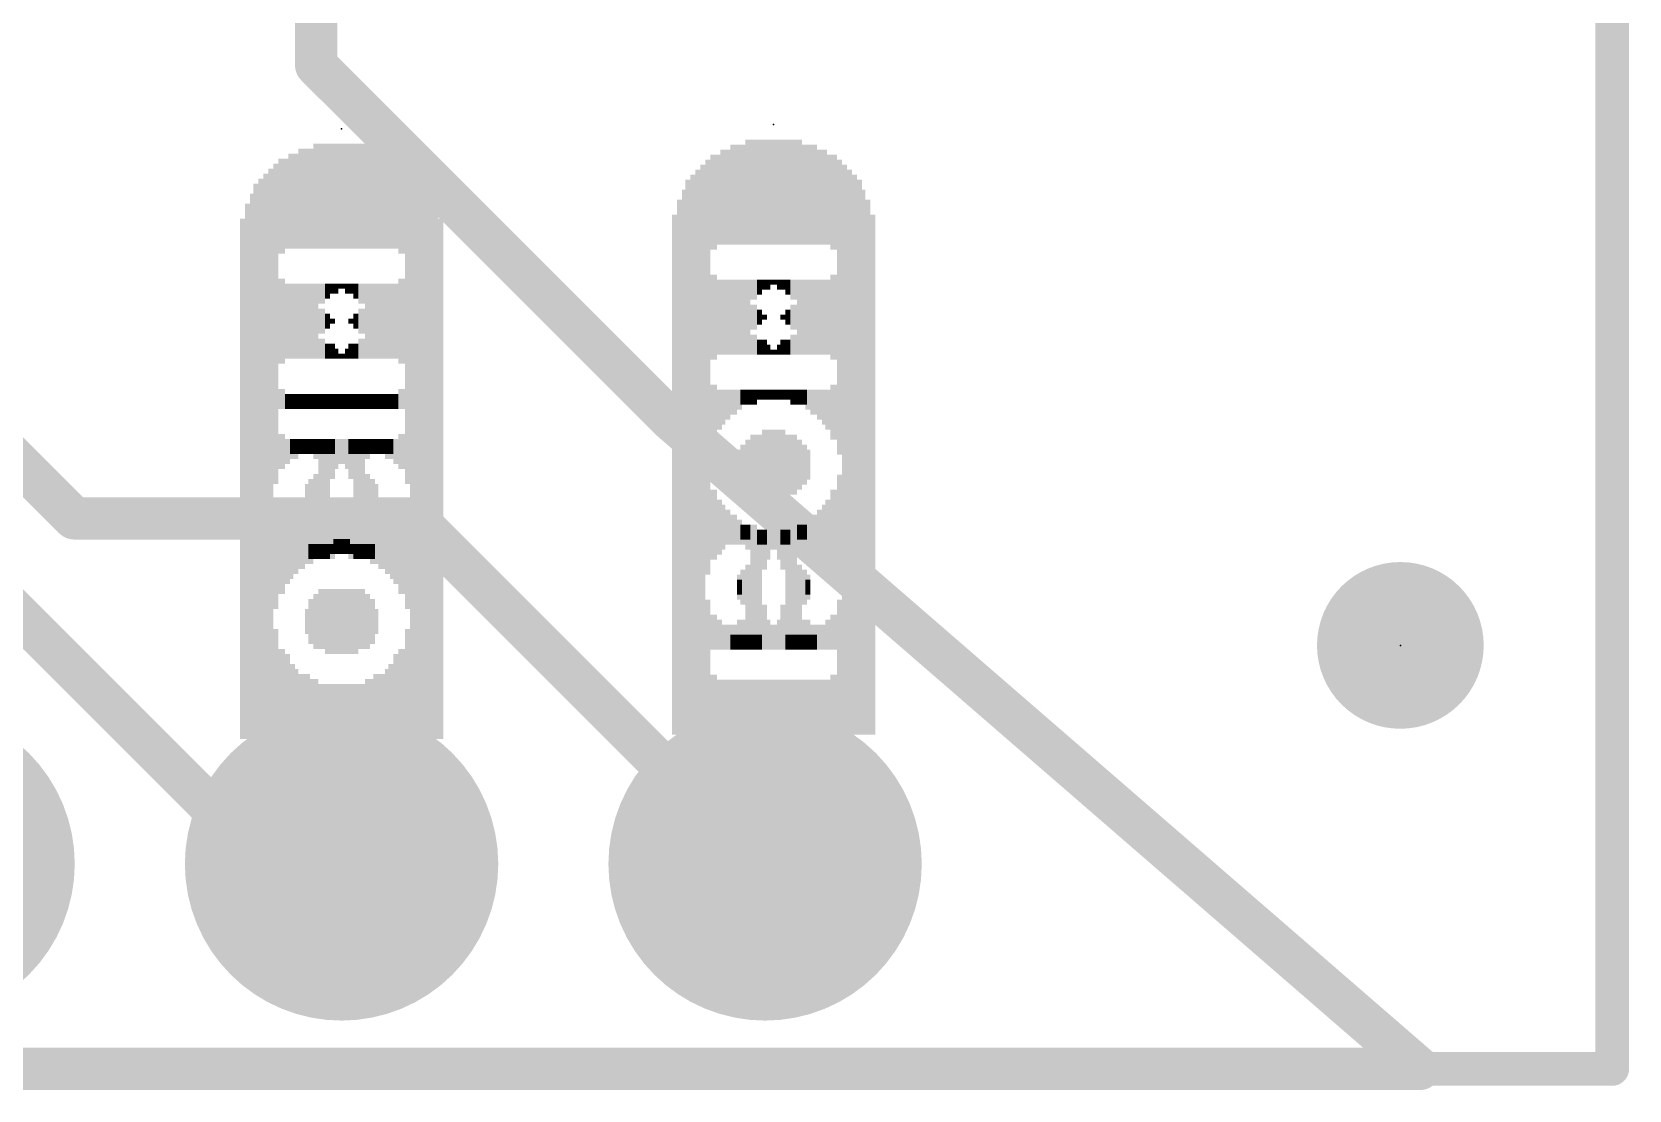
# Model space of a CAD drawing. Extents: x -27.9 to 58.7, y -19.6 to 25.5.
# Drawn here: x 15.92 to 25.5, y -0.13 to 6.22 of the extents above; entities that cross this region are included whole.
import ezdxf

# ---------------------------------------------------------------- set-up
doc = ezdxf.new("R2010")
doc.units = 0
for name, color, linetype in [('1', 12, 'CONTINUOUS'), ('16', 53, 'CONTINUOUS'), ('17', 254, 'CONTINUOUS'), ('20', 53, 'CONTINUOUS'), ('21', 41, 'CONTINUOUS'), ('22', 40, 'CONTINUOUS'), ('23', 53, 'CONTINUOUS'), ('24', 53, 'CONTINUOUS'), ('51', 53, 'CONTINUOUS')]:
    doc.layers.add(name, color=color, linetype=linetype)

# ---------------------------------------------------------------- blocks, each defined once
blk = doc.blocks.new('PIE')
at = {"const_width": 0.5}
blk.add_lwpolyline([(0, -0.25, 1), (0, 0.25, 1), (0, -0.25)], format="xyb", dxfattribs=at)
blk = doc.blocks.new('RECT')
blk.add_solid([(-0.5, -0.5), (0.5, -0.5), (-0.5, 0.5), (0.5, 0.5)])
blk = doc.blocks.new('ROUNDP')
at = {"const_width": 0.5}
blk.add_lwpolyline([(0, -0.25, 1), (0, 0.25, 1), (0, -0.25)], format="xyb", dxfattribs=at)

msp = doc.modelspace()

# ---------------------------------------------------------------- linework, layer by layer
at = {"layer": '1', "const_width": 0.254}
for points in [[(17.6276, 25.4), (17.6276, 6.0198)], [(12.3412, 7.1374), (16.1766, 3.302)], [(17.338, 1.2294), (11.7602, 6.8072)], [(17.6276, 6.0198), (19.7485, 3.8989)], [(19.7485, 3.8989), (24.2472, 0)], [(16.1766, 3.302), (18.222, 3.302)], [(20.2946, 1.2294), (18.222, 3.302)], [(17.78, 1.2294), (17.338, 1.2294)], [(20.32, 1.2294), (20.2946, 1.2294)], [(24.2472, 0), (0, 0)]]:
    msp.add_lwpolyline(points, dxfattribs=at)
at = {"layer": '1', "const_width": 0.127}
for points in [[(17.6725, 6.0647, 1), (17.5827, 5.9749)], [(17.5641, 6.0198, 1), (17.6911, 6.0198)], [(19.7901, 3.9469, 1), (19.7069, 3.8509)], [(19.7036, 3.854, 1), (19.7934, 3.9438)], [(16.1766, 3.3655, 1), (16.1766, 3.2385)], [(16.1317, 3.2571, 1), (16.2215, 3.3469)], [(18.2669, 3.3469, 1), (18.1771, 3.2571)], [(18.222, 3.2385, 1), (18.222, 3.3655)], [(17.338, 1.2929, 1), (17.338, 1.1659)], [(17.78, 1.1659, 1), (17.78, 1.2929)], [(20.2946, 1.2929, 1), (20.2946, 1.1659)], [(20.32, 1.1659, 1), (20.32, 1.2929)], [(17.2931, 1.1845, 1), (17.3829, 1.2743)], [(20.2497, 1.1845, 1), (20.3395, 1.2743)], [(24.2056, -0.048, 1), (24.2888, 0.048)], [(24.2472, -0.0635, 1), (24.2472, 0.0635)]]:
    msp.add_lwpolyline(points, format="xyb", dxfattribs=at)
at = {"layer": '16', "const_width": 0.254}
for points in [[(17.6276, 25.4), (17.6276, 6.0198)], [(17.6276, 6.0198), (19.7485, 3.8989)], [(19.7485, 3.8989), (24.2472, 0)], [(24.2472, 0), (0, 0)]]:
    msp.add_lwpolyline(points, dxfattribs=at)
at = {"layer": '16', "const_width": 0.127}
for points in [[(17.6725, 6.0647, 1), (17.5827, 5.9749)], [(17.5641, 6.0198, 1), (17.6911, 6.0198)], [(19.7901, 3.9469, 1), (19.7069, 3.8509)], [(19.7036, 3.854, 1), (19.7934, 3.9438)], [(24.2056, -0.048, 1), (24.2888, 0.048)], [(24.2472, -0.0635, 1), (24.2472, 0.0635)]]:
    msp.add_lwpolyline(points, format="xyb", dxfattribs=at)
at = {"layer": '20', "const_width": 0.2032}
for points in [[(25.4, 0), (25.4, 25.4)], [(0, 0), (25.4, 0)]]:
    msp.add_lwpolyline(points, dxfattribs=at)
at = {"layer": '20', "const_width": 0.1016}
for points in [[(25.4, -0.0508, 1), (25.4, 0.0508)], [(25.3492, 0, 1), (25.4508, 0)]]:
    msp.add_lwpolyline(points, format="xyb", dxfattribs=at)
at = {"layer": '23'}
for p in [(20.3708, 5.6642), (17.78, 5.6388), (24.13, 2.54)]:
    msp.add_point(p, dxfattribs=at)
at = {"layer": '24'}
for p in [(20.3708, 5.6642), (17.78, 5.6388), (24.13, 2.54)]:
    msp.add_point(p, dxfattribs=at)

# ---------------------------------------------------------------- block references
at = {"layer": '1'}
msp.add_blockref('PIE', (24.13, 2.54), dxfattribs=at)
at = {"layer": '16'}
msp.add_blockref('PIE', (24.13, 2.54), dxfattribs=at)
at = {"layer": '17', "xscale": 1.8796, "yscale": 1.8796, "rotation": 90}
for p in [(15.24, 1.2294), (15.24, 1.2294), (17.78, 1.2294), (17.78, 1.2294), (20.32, 1.2294), (20.32, 1.2294)]:
    msp.add_blockref('ROUNDP', p, dxfattribs=at)
at = {"layer": '21', "rotation": 270}
for p, xscale, yscale in [((20.2158, 5.2592), 0.63, 0.03), ((20.2508, 5.2592), 0.63, 0.04), ((20.2858, 5.2592), 0.63, 0.03), ((20.3158, 5.2592), 0.63, 0.03), ((20.3358, 5.2592), 0.63, 0.03), ((20.3708, 5.2592), 0.63, 0.04), ((20.4058, 5.2592), 0.63, 0.03), ((20.4258, 5.2592), 0.63, 0.03), ((20.4558, 5.2592), 0.63, 0.03), ((20.4908, 5.2592), 0.63, 0.04), ((20.5258, 5.2592), 0.63, 0.03), ((17.485, 5.2038), 0.57, 0.03), ((17.505, 5.2038), 0.57, 0.03), ((17.54, 5.2188), 0.6, 0.04), ((17.575, 5.2188), 0.6, 0.03), ((17.595, 5.2188), 0.6, 0.03), ((17.625, 5.2338), 0.63, 0.03), ((17.66, 5.2338), 0.63, 0.04), ((17.695, 5.2338), 0.63, 0.03), ((17.725, 5.2338), 0.63, 0.03), ((17.745, 5.2338), 0.63, 0.03), ((17.78, 5.2338), 0.63, 0.04), ((17.815, 5.2338), 0.63, 0.03), ((17.835, 5.2338), 0.63, 0.03), ((17.865, 5.2338), 0.63, 0.03), ((17.9, 5.2338), 0.63, 0.04), ((17.935, 5.2338), 0.63, 0.03), ((17.965, 5.2188), 0.6, 0.03), ((17.985, 5.2188), 0.6, 0.03), ((18.02, 5.2188), 0.6, 0.04), ((18.055, 5.2038), 0.57, 0.03), ((18.085, 5.2038), 0.57, 0.03), ((20.0108, 5.1992), 0.57, 0.04), ((20.0458, 5.2142), 0.54, 0.03), ((20.0758, 5.2292), 0.57, 0.03), ((20.0958, 5.2292), 0.57, 0.03), ((20.1308, 5.2442), 0.6, 0.04), ((20.1658, 5.2442), 0.6, 0.03), ((20.1858, 5.2442), 0.6, 0.03), ((20.5558, 5.2442), 0.6, 0.03), ((20.5758, 5.2442), 0.6, 0.03), ((20.6108, 5.2442), 0.6, 0.04), ((20.6458, 5.2292), 0.57, 0.03), ((20.6758, 5.2292), 0.57, 0.03), ((20.6958, 5.2142), 0.54, 0.03), ((20.7308, 5.1992), 0.57, 0.04), ((17.325, 3.6738), 3.39, 0.03), ((17.355, 3.6888), 3.42, 0.03), ((17.385, 5.1588), 0.54, 0.03), ((17.42, 5.1738), 0.57, 0.04), ((17.455, 5.1888), 0.54, 0.03), ((18.105, 5.1888), 0.54, 0.03), ((18.14, 5.1738), 0.57, 0.04), ((18.175, 4.4688), 1.92, 0.03), ((18.2, 3.6888), 3.42, 0.02), ((18.225, 3.6738), 3.39, 0.03), ((19.8858, 3.6842), 3.36, 0.03), ((19.9158, 3.6992), 3.39, 0.03), ((19.9458, 3.7142), 3.42, 0.03), ((19.9758, 5.1842), 0.54, 0.03), ((20.7658, 4.5692), 1.77, 0.03), ((20.7908, 3.7142), 3.42, 0.02), ((20.8158, 3.6992), 3.39, 0.03), ((20.8458, 3.6842), 3.36, 0.03), ((17.275, 3.6438), 3.33, 0.03), ((17.295, 3.6588), 3.36, 0.03), ((18.255, 3.6588), 3.36, 0.03), ((18.29, 3.6438), 3.33, 0.04), ((19.8358, 3.6392), 3.27, 0.03), ((19.8658, 3.6692), 3.33, 0.03), ((20.8808, 3.6692), 3.33, 0.04), ((20.9108, 3.6392), 3.27, 0.02), ((17.215, 3.5838), 3.21, 0.03), ((17.245, 3.6138), 3.27, 0.03), ((18.32, 3.6138), 3.27, 0.02), ((18.345, 3.5838), 3.21, 0.03), ((19.8058, 3.6092), 3.21, 0.03), ((20.9358, 3.6092), 3.21, 0.03), ((17.185, 3.5388), 3.12, 0.03), ((18.375, 3.5388), 3.12, 0.03), ((19.7758, 3.5642), 3.12, 0.03), ((20.9658, 3.5642), 3.12, 0.03), ((17.385, 4.4838), 0.51, 0.03), ((17.42, 4.4838), 0.51, 0.04), ((17.455, 4.4838), 0.45, 0.03), ((17.485, 4.4838), 0.45, 0.03), ((17.505, 4.4838), 0.45, 0.03), ((17.54, 4.4838), 0.45, 0.04), ((17.575, 4.4838), 0.45, 0.03), ((17.595, 4.6188), 0.18, 0.03), ((17.625, 4.6338), 0.15, 0.03), ((17.66, 4.6488), 0.12, 0.04), ((17.695, 4.6638), 0.09, 0.03), ((17.725, 4.6788), 0.06, 0.03), ((17.745, 4.6788), 0.06, 0.03), ((17.78, 4.6938), 0.03, 0.04), ((18.105, 4.4838), 0.45, 0.03), ((18.14, 4.4838), 0.51, 0.04), ((19.9758, 4.5092), 0.51, 0.03), ((20.0108, 4.5092), 0.51, 0.04), ((20.0458, 4.5092), 0.45, 0.03), ((20.0758, 4.5092), 0.45, 0.03), ((20.0958, 4.5092), 0.45, 0.03), ((20.1308, 4.5092), 0.45, 0.04), ((20.1658, 4.5092), 0.45, 0.03), ((20.1858, 4.6442), 0.18, 0.03), ((20.2158, 4.6592), 0.15, 0.03), ((20.2508, 4.6742), 0.12, 0.04), ((20.2858, 4.6892), 0.09, 0.03), ((20.3158, 4.7042), 0.06, 0.03), ((20.3358, 4.7042), 0.06, 0.03), ((20.3708, 4.7192), 0.03, 0.04), ((20.6458, 4.5242), 0.36, 0.03), ((20.6758, 4.5092), 0.39, 0.03), ((20.6958, 4.5092), 0.45, 0.03), ((20.7308, 4.5092), 0.51, 0.04), ((17.985, 4.4838), 0.27, 0.03), ((18.02, 4.4838), 0.33, 0.04), ((18.055, 4.4988), 0.36, 0.03), ((18.085, 4.4838), 0.39, 0.03), ((20.5258, 4.5242), 0.18, 0.03), ((20.5558, 4.5092), 0.21, 0.03), ((20.5758, 4.5092), 0.27, 0.03), ((20.6108, 4.5092), 0.33, 0.04), ((17.865, 4.4838), 0.09, 0.03), ((17.9, 4.4838), 0.15, 0.04), ((17.935, 4.4988), 0.18, 0.03), ((17.965, 4.4838), 0.21, 0.03), ((20.4258, 4.5092), 0.03, 0.03), ((20.4558, 4.5092), 0.09, 0.03), ((20.4908, 4.5092), 0.15, 0.04), ((17.595, 4.3488), 0.18, 0.03), ((17.625, 4.3338), 0.15, 0.03), ((17.835, 4.4838), 0.03, 0.03), ((20.1858, 4.3742), 0.18, 0.03), ((20.2158, 4.3592), 0.15, 0.03), ((17.66, 4.3188), 0.12, 0.04), ((17.695, 4.3038), 0.09, 0.03), ((17.725, 4.3038), 0.09, 0.03), ((17.745, 4.2888), 0.06, 0.03), ((20.2508, 4.3442), 0.12, 0.04), ((20.2858, 4.3292), 0.09, 0.03), ((20.3158, 4.3292), 0.09, 0.03), ((20.3358, 4.3142), 0.06, 0.03), ((20.3708, 4.2992), 0.03, 0.04), ((17.78, 4.2738), 0.03, 0.04), ((17.385, 4.0188), 0.12, 0.03), ((17.42, 4.0188), 0.12, 0.04), ((17.455, 4.0038), 0.09, 0.03), ((17.485, 4.0038), 0.09, 0.03), ((17.505, 4.0038), 0.09, 0.03), ((17.54, 4.0038), 0.09, 0.04), ((17.575, 4.0038), 0.09, 0.03), ((17.595, 4.0038), 0.09, 0.03), ((17.625, 4.0038), 0.09, 0.03), ((17.66, 4.0038), 0.09, 0.04), ((17.695, 4.0038), 0.09, 0.03), ((17.725, 4.0038), 0.09, 0.03), ((17.745, 4.0038), 0.09, 0.03), ((17.78, 4.0038), 0.09, 0.04), ((17.815, 4.0038), 0.09, 0.03), ((17.835, 4.0038), 0.09, 0.03), ((17.865, 4.0038), 0.09, 0.03), ((17.9, 4.0038), 0.09, 0.04), ((17.935, 4.0038), 0.09, 0.03), ((17.965, 4.0038), 0.09, 0.03), ((17.985, 4.0038), 0.09, 0.03), ((18.02, 4.0038), 0.09, 0.04), ((18.055, 4.0038), 0.09, 0.03), ((18.085, 4.0038), 0.09, 0.03), ((18.105, 4.0038), 0.09, 0.03), ((18.14, 4.0188), 0.12, 0.04), ((19.9758, 3.9392), 0.33, 0.03), ((20.0108, 3.9692), 0.27, 0.04), ((20.0458, 3.9692), 0.21, 0.03), ((20.0758, 3.9842), 0.18, 0.03), ((20.0958, 3.9992), 0.15, 0.03), ((20.1308, 4.0142), 0.12, 0.04), ((20.1658, 4.0142), 0.12, 0.03), ((20.1858, 4.0292), 0.09, 0.03), ((20.2158, 4.0292), 0.09, 0.03), ((20.2508, 4.0442), 0.06, 0.04), ((20.2858, 4.0442), 0.06, 0.03), ((20.3158, 4.0442), 0.06, 0.03), ((20.3358, 4.0442), 0.06, 0.03), ((20.3708, 4.0442), 0.06, 0.04), ((20.4058, 4.0442), 0.06, 0.03), ((20.4258, 4.0442), 0.06, 0.03), ((20.4558, 4.0442), 0.06, 0.03), ((20.4908, 4.0292), 0.09, 0.04), ((20.5258, 4.0292), 0.09, 0.03), ((20.5558, 4.0292), 0.09, 0.03), ((20.5758, 4.0142), 0.12, 0.03), ((20.6108, 3.9992), 0.15, 0.04), ((20.6458, 3.9842), 0.18, 0.03), ((20.6758, 3.9692), 0.21, 0.03), ((20.6958, 3.9542), 0.24, 0.03), ((20.7308, 3.9392), 0.33, 0.04), ((20.3158, 3.6242), 0.42, 0.03), ((20.3358, 3.6242), 0.42, 0.03), ((20.3708, 3.6242), 0.42, 0.04), ((20.4058, 3.6242), 0.42, 0.03), ((17.385, 3.6888), 0.24, 0.03), ((17.42, 3.6888), 0.18, 0.04), ((17.455, 3.7188), 0.12, 0.03), ((17.485, 3.7338), 0.09, 0.03), ((17.505, 3.7338), 0.09, 0.03), ((17.54, 3.7488), 0.06, 0.04), ((17.575, 3.7338), 0.09, 0.03), ((17.595, 3.7338), 0.09, 0.03), ((17.625, 3.7188), 0.12, 0.03), ((17.66, 3.5688), 0.42, 0.04), ((17.695, 3.5988), 0.36, 0.03), ((17.725, 3.6588), 0.24, 0.03), ((17.745, 3.6888), 0.18, 0.03), ((17.78, 3.7038), 0.15, 0.04), ((17.815, 3.7188), 0.12, 0.03), ((17.835, 3.7338), 0.09, 0.03), ((17.865, 3.7338), 0.09, 0.03), ((17.9, 3.7338), 0.09, 0.04), ((17.935, 3.7338), 0.09, 0.03), ((17.965, 3.7338), 0.09, 0.03), ((17.985, 3.7338), 0.09, 0.03), ((18.02, 3.7338), 0.09, 0.04), ((18.055, 3.7188), 0.12, 0.03), ((18.085, 3.7188), 0.12, 0.03), ((18.105, 3.7038), 0.15, 0.03), ((18.14, 3.7038), 0.21, 0.04), ((20.1858, 3.6242), 0.24, 0.03), ((20.2158, 3.6242), 0.3, 0.03), ((20.2508, 3.6242), 0.36, 0.04), ((20.2858, 3.6242), 0.36, 0.03), ((20.4258, 3.6242), 0.36, 0.03), ((20.4558, 3.6242), 0.36, 0.03), ((20.4908, 3.6242), 0.3, 0.04), ((20.5258, 3.6392), 0.27, 0.03), ((20.1658, 3.6242), 0.18, 0.03), ((20.5558, 3.6242), 0.18, 0.03), ((17.625, 3.4488), 0.24, 0.03), ((20.7658, 3.2642), 0.6, 0.03), ((17.575, 3.4188), 0.18, 0.03), ((17.595, 3.4338), 0.21, 0.03), ((17.9, 3.2688), 0.42, 0.04), ((17.935, 3.2838), 0.45, 0.03), ((17.965, 3.4188), 0.18, 0.03), ((17.985, 3.4188), 0.12, 0.03), ((19.9758, 3.2492), 0.45, 0.03), ((20.7308, 3.2642), 0.42, 0.04), ((17.865, 3.2388), 0.36, 0.03), ((18.175, 3.0588), 0.6, 0.03), ((20.0108, 3.2492), 0.33, 0.04), ((20.0458, 3.2492), 0.27, 0.03), ((20.0758, 3.2492), 0.21, 0.03), ((20.6458, 3.2492), 0.21, 0.03), ((20.6758, 3.2492), 0.27, 0.03), ((20.6958, 3.2492), 0.33, 0.03), ((17.385, 3.0588), 0.48, 0.03), ((17.835, 3.1788), 0.24, 0.03), ((18.14, 3.0588), 0.42, 0.04), ((20.0958, 3.2492), 0.15, 0.03), ((20.1308, 3.2342), 0.12, 0.04), ((20.1658, 3.2342), 0.12, 0.03), ((20.1858, 3.2042), 0.12, 0.03), ((20.2158, 3.1892), 0.15, 0.03), ((20.2508, 3.0392), 0.45, 0.04), ((20.4908, 3.2042), 0.12, 0.04), ((20.5258, 3.2192), 0.09, 0.03), ((20.5558, 3.2192), 0.09, 0.03), ((20.5758, 3.2192), 0.15, 0.03), ((20.6108, 3.2342), 0.18, 0.04), ((17.42, 3.0588), 0.36, 0.04), ((17.455, 3.0738), 0.27, 0.03), ((17.485, 3.0738), 0.21, 0.03), ((17.745, 3.1338), 0.09, 0.03), ((17.78, 3.1338), 0.09, 0.04), ((17.815, 3.1638), 0.15, 0.03), ((17.965, 3.1338), 0.21, 0.03), ((17.985, 3.1188), 0.18, 0.03), ((18.02, 3.1038), 0.21, 0.04), ((18.055, 3.0738), 0.21, 0.03), ((18.085, 3.0588), 0.24, 0.03), ((18.105, 3.0588), 0.3, 0.03), ((20.2858, 3.0542), 0.36, 0.03), ((20.3158, 3.1142), 0.24, 0.03), ((20.3358, 3.1442), 0.18, 0.03), ((20.3708, 3.1742), 0.12, 0.04), ((20.4058, 3.1742), 0.12, 0.03), ((20.4258, 3.1892), 0.09, 0.03), ((20.4558, 3.1892), 0.09, 0.03), ((17.505, 3.0738), 0.15, 0.03), ((17.54, 3.0738), 0.15, 0.04), ((17.575, 3.0888), 0.12, 0.03), ((17.595, 3.1038), 0.09, 0.03), ((17.625, 3.1038), 0.09, 0.03), ((17.66, 3.1038), 0.09, 0.04), ((17.695, 3.1038), 0.09, 0.03), ((17.725, 3.1188), 0.06, 0.03), ((20.1858, 2.8892), 0.21, 0.03), ((20.2158, 2.9042), 0.24, 0.03), ((17.66, 2.6988), 0.36, 0.04), ((17.695, 2.6838), 0.39, 0.03), ((17.725, 2.6838), 0.39, 0.03), ((17.745, 2.6838), 0.39, 0.03), ((17.78, 2.6838), 0.39, 0.04), ((17.815, 2.6838), 0.39, 0.03), ((17.835, 2.6838), 0.39, 0.03), ((17.865, 2.6988), 0.36, 0.03), ((20.1658, 2.8892), 0.15, 0.03), ((20.4558, 2.7092), 0.39, 0.03), ((20.4908, 2.7392), 0.45, 0.04), ((20.5258, 2.7392), 0.45, 0.03), ((20.5558, 2.8742), 0.18, 0.03), ((20.5758, 2.8892), 0.09, 0.03), ((17.595, 2.6838), 0.27, 0.03), ((17.625, 2.6838), 0.33, 0.03), ((17.9, 2.6838), 0.33, 0.04), ((17.935, 2.6838), 0.27, 0.03), ((17.965, 2.6988), 0.18, 0.03), ((20.4258, 2.6492), 0.27, 0.03), ((20.7658, 2.4092), 0.81, 0.03), ((17.575, 2.6838), 0.15, 0.03), ((19.9758, 2.6342), 0.24, 0.03), ((20.0108, 2.6042), 0.18, 0.04), ((20.4058, 2.6042), 0.18, 0.03), ((20.5558, 2.6042), 0.18, 0.03), ((20.5758, 2.6042), 0.18, 0.03), ((20.6958, 2.6042), 0.18, 0.03), ((20.7308, 2.6192), 0.21, 0.04), ((18.175, 2.3088), 0.66, 0.03), ((20.0458, 2.5892), 0.15, 0.03), ((20.0758, 2.5742), 0.12, 0.03), ((20.0958, 2.5742), 0.12, 0.03), ((20.1308, 2.5592), 0.09, 0.04), ((20.1658, 2.5592), 0.09, 0.03), ((20.1858, 2.5592), 0.09, 0.03), ((20.2158, 2.5592), 0.09, 0.03), ((20.2508, 2.5592), 0.09, 0.04), ((20.2858, 2.5592), 0.09, 0.03), ((20.3158, 2.5742), 0.12, 0.03), ((20.3358, 2.5742), 0.12, 0.03), ((20.3708, 2.5892), 0.15, 0.04), ((20.6108, 2.5892), 0.15, 0.04), ((20.6458, 2.5892), 0.15, 0.03), ((20.6758, 2.5892), 0.15, 0.03), ((17.385, 2.2638), 0.57, 0.03), ((18.14, 2.2488), 0.54, 0.04), ((17.42, 2.2338), 0.51, 0.04), ((17.455, 2.2188), 0.48, 0.03), ((17.485, 2.2038), 0.45, 0.03), ((17.505, 2.1888), 0.42, 0.03), ((18.055, 2.1888), 0.42, 0.03), ((18.085, 2.2038), 0.45, 0.03), ((18.105, 2.2338), 0.51, 0.03), ((17.54, 2.1738), 0.39, 0.04), ((17.575, 2.1588), 0.36, 0.03), ((17.595, 2.1588), 0.36, 0.03), ((17.625, 2.1588), 0.36, 0.03), ((17.66, 2.1438), 0.33, 0.04), ((17.695, 2.1438), 0.33, 0.03), ((17.725, 2.1438), 0.33, 0.03), ((17.745, 2.1438), 0.33, 0.03), ((17.78, 2.1438), 0.33, 0.04), ((17.815, 2.1438), 0.33, 0.03), ((17.835, 2.1438), 0.33, 0.03), ((17.865, 2.1438), 0.33, 0.03), ((17.9, 2.1438), 0.33, 0.04), ((17.935, 2.1588), 0.36, 0.03), ((17.965, 2.1588), 0.36, 0.03), ((17.985, 2.1738), 0.39, 0.03), ((18.02, 2.1738), 0.39, 0.04), ((19.9758, 2.1842), 0.36, 0.03), ((20.0108, 2.1692), 0.33, 0.04), ((20.0458, 2.1692), 0.33, 0.03), ((20.0758, 2.1692), 0.33, 0.03), ((20.0958, 2.1692), 0.33, 0.03), ((20.1308, 2.1692), 0.33, 0.04), ((20.1658, 2.1692), 0.33, 0.03), ((20.1858, 2.1692), 0.33, 0.03), ((20.2158, 2.1692), 0.33, 0.03), ((20.2508, 2.1692), 0.33, 0.04), ((20.2858, 2.1692), 0.33, 0.03), ((20.3158, 2.1692), 0.33, 0.03), ((20.3358, 2.1692), 0.33, 0.03), ((20.3708, 2.1692), 0.33, 0.04), ((20.4058, 2.1692), 0.33, 0.03), ((20.4258, 2.1692), 0.33, 0.03), ((20.4558, 2.1692), 0.33, 0.03), ((20.4908, 2.1692), 0.33, 0.04), ((20.5258, 2.1692), 0.33, 0.03), ((20.5558, 2.1692), 0.33, 0.03), ((20.5758, 2.1692), 0.33, 0.03), ((20.6108, 2.1692), 0.33, 0.04), ((20.6458, 2.1692), 0.33, 0.03), ((20.6758, 2.1692), 0.33, 0.03), ((20.6958, 2.1692), 0.33, 0.03), ((20.7308, 2.1842), 0.36, 0.04)]:
    msp.add_blockref('RECT', p, dxfattribs=dict(at, xscale=xscale, yscale=yscale))
at = {"layer": '22', "rotation": 270}
for p, xscale, yscale in [((20.2158, 5.2592), 0.63, 0.03), ((20.2508, 5.2592), 0.63, 0.04), ((20.2858, 5.2592), 0.63, 0.03), ((20.3158, 5.2592), 0.63, 0.03), ((20.3358, 5.2592), 0.63, 0.03), ((20.3708, 5.2592), 0.63, 0.04), ((20.4058, 5.2592), 0.63, 0.03), ((20.4258, 5.2592), 0.63, 0.03), ((20.4558, 5.2592), 0.63, 0.03), ((20.4908, 5.2592), 0.63, 0.04), ((20.5258, 5.2592), 0.63, 0.03), ((17.475, 5.2038), 0.57, 0.03), ((17.505, 5.2038), 0.57, 0.03), ((17.54, 5.2188), 0.6, 0.04), ((17.575, 5.2188), 0.6, 0.03), ((17.595, 5.2188), 0.6, 0.03), ((17.625, 5.2338), 0.63, 0.03), ((17.66, 5.2338), 0.63, 0.04), ((17.695, 5.2338), 0.63, 0.03), ((17.725, 5.2338), 0.63, 0.03), ((17.745, 5.2338), 0.63, 0.03), ((17.78, 5.2338), 0.63, 0.04), ((17.815, 5.2338), 0.63, 0.03), ((17.835, 5.2338), 0.63, 0.03), ((17.865, 5.2338), 0.63, 0.03), ((17.9, 5.2338), 0.63, 0.04), ((17.935, 5.2338), 0.63, 0.03), ((17.965, 5.2188), 0.6, 0.03), ((17.985, 5.2188), 0.6, 0.03), ((18.02, 5.2188), 0.6, 0.04), ((18.055, 5.2038), 0.57, 0.03), ((18.075, 5.2038), 0.57, 0.03), ((20.0108, 5.1992), 0.57, 0.04), ((20.0458, 5.2142), 0.54, 0.03), ((20.0658, 5.2292), 0.57, 0.03), ((20.0958, 5.2292), 0.57, 0.03), ((20.1308, 5.2442), 0.6, 0.04), ((20.1658, 5.2442), 0.6, 0.03), ((20.1858, 5.2442), 0.6, 0.03), ((20.5558, 5.2442), 0.6, 0.03), ((20.5758, 5.2442), 0.6, 0.03), ((20.6108, 5.2442), 0.6, 0.04), ((20.6458, 5.2292), 0.57, 0.03), ((20.6658, 5.2292), 0.57, 0.03), ((20.6958, 5.2142), 0.54, 0.03), ((20.7308, 5.1992), 0.57, 0.04), ((17.335, 3.6738), 3.39, 0.03), ((17.36, 3.6888), 3.42, 0.02), ((17.385, 4.4688), 1.92, 0.03), ((17.42, 5.1738), 0.57, 0.04), ((17.455, 5.1888), 0.54, 0.03), ((18.105, 5.1888), 0.54, 0.03), ((18.14, 5.1738), 0.57, 0.04), ((18.175, 5.1588), 0.54, 0.03), ((18.205, 3.6888), 3.42, 0.03), ((18.235, 3.6738), 3.39, 0.03), ((19.8958, 3.6842), 3.36, 0.03), ((19.9258, 3.6992), 3.39, 0.03), ((19.9508, 3.7142), 3.42, 0.02), ((19.9758, 4.5692), 1.77, 0.03), ((20.7658, 5.1842), 0.54, 0.03), ((20.7958, 3.7142), 3.42, 0.03), ((20.8258, 3.6992), 3.39, 0.03), ((20.8558, 3.6842), 3.36, 0.03), ((17.27, 3.6438), 3.33, 0.04), ((17.305, 3.6588), 3.36, 0.03), ((18.265, 3.6588), 3.36, 0.03), ((18.285, 3.6438), 3.33, 0.03), ((19.8308, 3.6392), 3.27, 0.02), ((19.8608, 3.6692), 3.33, 0.04), ((20.8758, 3.6692), 3.33, 0.03), ((20.9058, 3.6392), 3.27, 0.03), ((17.215, 3.5838), 3.21, 0.03), ((17.24, 3.6138), 3.27, 0.02), ((18.315, 3.6138), 3.27, 0.03), ((18.345, 3.5838), 3.21, 0.03), ((19.8058, 3.6092), 3.21, 0.03), ((20.9358, 3.6092), 3.21, 0.03), ((17.185, 3.5388), 3.12, 0.03), ((18.375, 3.5388), 3.12, 0.03), ((19.7758, 3.5642), 3.12, 0.03), ((20.9658, 3.5642), 3.12, 0.03), ((17.42, 4.4838), 0.51, 0.04), ((17.455, 4.4838), 0.45, 0.03), ((17.78, 4.6938), 0.03, 0.04), ((17.815, 4.6788), 0.06, 0.03), ((17.835, 4.6788), 0.06, 0.03), ((17.865, 4.6638), 0.09, 0.03), ((17.9, 4.6488), 0.12, 0.04), ((17.935, 4.6338), 0.15, 0.03), ((17.965, 4.6188), 0.18, 0.03), ((17.985, 4.4838), 0.45, 0.03), ((18.02, 4.4838), 0.45, 0.04), ((18.055, 4.4838), 0.45, 0.03), ((18.075, 4.4838), 0.45, 0.03), ((18.105, 4.4838), 0.45, 0.03), ((18.14, 4.4838), 0.51, 0.04), ((18.175, 4.4838), 0.51, 0.03), ((20.0108, 4.5092), 0.51, 0.04), ((20.0458, 4.5092), 0.45, 0.03), ((20.0658, 4.5092), 0.39, 0.03), ((20.0958, 4.5242), 0.36, 0.03), ((20.3708, 4.7192), 0.03, 0.04), ((20.4058, 4.7042), 0.06, 0.03), ((20.4258, 4.7042), 0.06, 0.03), ((20.4558, 4.6892), 0.09, 0.03), ((20.4908, 4.6742), 0.12, 0.04), ((20.5258, 4.6592), 0.15, 0.03), ((20.5558, 4.6442), 0.18, 0.03), ((20.5758, 4.5092), 0.45, 0.03), ((20.6108, 4.5092), 0.45, 0.04), ((20.6458, 4.5092), 0.45, 0.03), ((20.6658, 4.5092), 0.45, 0.03), ((20.6958, 4.5092), 0.45, 0.03), ((20.7308, 4.5092), 0.51, 0.04), ((20.7658, 4.5092), 0.51, 0.03), ((17.475, 4.4838), 0.39, 0.03), ((17.505, 4.4988), 0.36, 0.03), ((17.54, 4.4838), 0.33, 0.04), ((17.575, 4.4838), 0.27, 0.03), ((20.1308, 4.5092), 0.33, 0.04), ((20.1658, 4.5092), 0.27, 0.03), ((20.1858, 4.5092), 0.21, 0.03), ((20.2158, 4.5242), 0.18, 0.03), ((17.595, 4.4838), 0.21, 0.03), ((17.625, 4.4988), 0.18, 0.03), ((17.66, 4.4838), 0.15, 0.04), ((17.695, 4.4838), 0.09, 0.03), ((20.2508, 4.5092), 0.15, 0.04), ((20.2858, 4.5092), 0.09, 0.03), ((20.3158, 4.5092), 0.03, 0.03), ((17.725, 4.4838), 0.03, 0.03), ((17.935, 4.3338), 0.15, 0.03), ((17.965, 4.3488), 0.18, 0.03), ((20.5258, 4.3592), 0.15, 0.03), ((20.5558, 4.3742), 0.18, 0.03), ((17.815, 4.2888), 0.06, 0.03), ((17.835, 4.3038), 0.09, 0.03), ((17.865, 4.3038), 0.09, 0.03), ((17.9, 4.3188), 0.12, 0.04), ((20.3708, 4.2992), 0.03, 0.04), ((20.4058, 4.3142), 0.06, 0.03), ((20.4258, 4.3292), 0.09, 0.03), ((20.4558, 4.3292), 0.09, 0.03), ((20.4908, 4.3442), 0.12, 0.04), ((17.78, 4.2738), 0.03, 0.04), ((17.42, 4.0188), 0.12, 0.04), ((17.455, 4.0038), 0.09, 0.03), ((17.475, 4.0038), 0.09, 0.03), ((17.505, 4.0038), 0.09, 0.03), ((17.54, 4.0038), 0.09, 0.04), ((17.575, 4.0038), 0.09, 0.03), ((17.595, 4.0038), 0.09, 0.03), ((17.625, 4.0038), 0.09, 0.03), ((17.66, 4.0038), 0.09, 0.04), ((17.695, 4.0038), 0.09, 0.03), ((17.725, 4.0038), 0.09, 0.03), ((17.745, 4.0038), 0.09, 0.03), ((17.78, 4.0038), 0.09, 0.04), ((17.815, 4.0038), 0.09, 0.03), ((17.835, 4.0038), 0.09, 0.03), ((17.865, 4.0038), 0.09, 0.03), ((17.9, 4.0038), 0.09, 0.04), ((17.935, 4.0038), 0.09, 0.03), ((17.965, 4.0038), 0.09, 0.03), ((17.985, 4.0038), 0.09, 0.03), ((18.02, 4.0038), 0.09, 0.04), ((18.055, 4.0038), 0.09, 0.03), ((18.075, 4.0038), 0.09, 0.03), ((18.105, 4.0038), 0.09, 0.03), ((18.14, 4.0188), 0.12, 0.04), ((18.175, 4.0188), 0.12, 0.03), ((20.0108, 3.9392), 0.33, 0.04), ((20.0458, 3.9542), 0.24, 0.03), ((20.0658, 3.9692), 0.21, 0.03), ((20.0958, 3.9842), 0.18, 0.03), ((20.1308, 3.9992), 0.15, 0.04), ((20.1658, 4.0142), 0.12, 0.03), ((20.1858, 4.0292), 0.09, 0.03), ((20.2158, 4.0292), 0.09, 0.03), ((20.2508, 4.0292), 0.09, 0.04), ((20.2858, 4.0442), 0.06, 0.03), ((20.3158, 4.0442), 0.06, 0.03), ((20.3358, 4.0442), 0.06, 0.03), ((20.3708, 4.0442), 0.06, 0.04), ((20.4058, 4.0442), 0.06, 0.03), ((20.4258, 4.0442), 0.06, 0.03), ((20.4558, 4.0442), 0.06, 0.03), ((20.4908, 4.0442), 0.06, 0.04), ((20.5258, 4.0292), 0.09, 0.03), ((20.5558, 4.0292), 0.09, 0.03), ((20.5758, 4.0142), 0.12, 0.03), ((20.6108, 4.0142), 0.12, 0.04), ((20.6458, 3.9992), 0.15, 0.03), ((20.6658, 3.9842), 0.18, 0.03), ((20.6958, 3.9692), 0.21, 0.03), ((20.7308, 3.9692), 0.27, 0.04), ((20.7658, 3.9392), 0.33, 0.03), ((20.3358, 3.6242), 0.42, 0.03), ((20.3708, 3.6242), 0.42, 0.04), ((20.4058, 3.6242), 0.42, 0.03), ((20.4258, 3.6242), 0.42, 0.03), ((17.42, 3.7038), 0.21, 0.04), ((17.455, 3.7038), 0.15, 0.03), ((17.475, 3.7188), 0.12, 0.03), ((17.505, 3.7188), 0.12, 0.03), ((17.54, 3.7338), 0.09, 0.04), ((17.575, 3.7338), 0.09, 0.03), ((17.595, 3.7338), 0.09, 0.03), ((17.625, 3.7338), 0.09, 0.03), ((17.66, 3.7338), 0.09, 0.04), ((17.695, 3.7338), 0.09, 0.03), ((17.725, 3.7338), 0.09, 0.03), ((17.745, 3.7188), 0.12, 0.03), ((17.78, 3.7038), 0.15, 0.04), ((17.815, 3.6888), 0.18, 0.03), ((17.835, 3.6588), 0.24, 0.03), ((17.865, 3.5988), 0.36, 0.03), ((17.9, 3.5688), 0.42, 0.04), ((17.935, 3.7188), 0.12, 0.03), ((17.965, 3.7338), 0.09, 0.03), ((17.985, 3.7338), 0.09, 0.03), ((18.02, 3.7488), 0.06, 0.04), ((18.055, 3.7338), 0.09, 0.03), ((18.075, 3.7338), 0.09, 0.03), ((18.105, 3.7188), 0.12, 0.03), ((18.14, 3.6888), 0.18, 0.04), ((18.175, 3.6888), 0.24, 0.03), ((20.2158, 3.6392), 0.27, 0.03), ((20.2508, 3.6242), 0.3, 0.04), ((20.2858, 3.6242), 0.36, 0.03), ((20.3158, 3.6242), 0.36, 0.03), ((20.4558, 3.6242), 0.36, 0.03), ((20.4908, 3.6242), 0.36, 0.04), ((20.5258, 3.6242), 0.3, 0.03), ((20.5558, 3.6242), 0.24, 0.03), ((20.1858, 3.6242), 0.18, 0.03), ((20.5758, 3.6242), 0.18, 0.03), ((17.935, 3.4488), 0.24, 0.03), ((19.9758, 3.2642), 0.6, 0.03), ((17.575, 3.4188), 0.12, 0.03), ((17.595, 3.4188), 0.18, 0.03), ((17.625, 3.2838), 0.45, 0.03), ((17.66, 3.2688), 0.42, 0.04), ((17.965, 3.4338), 0.21, 0.03), ((17.985, 3.4188), 0.18, 0.03), ((20.0108, 3.2642), 0.42, 0.04), ((20.7658, 3.2492), 0.45, 0.03), ((17.385, 3.0588), 0.6, 0.03), ((17.695, 3.2388), 0.36, 0.03), ((20.0458, 3.2492), 0.33, 0.03), ((20.0658, 3.2492), 0.27, 0.03), ((20.0958, 3.2492), 0.21, 0.03), ((20.6658, 3.2492), 0.21, 0.03), ((20.6958, 3.2492), 0.27, 0.03), ((20.7308, 3.2492), 0.33, 0.04), ((17.42, 3.0588), 0.42, 0.04), ((17.725, 3.1788), 0.24, 0.03), ((18.175, 3.0588), 0.48, 0.03), ((20.1308, 3.2342), 0.18, 0.04), ((20.1658, 3.2192), 0.15, 0.03), ((20.1858, 3.2192), 0.09, 0.03), ((20.2158, 3.2192), 0.09, 0.03), ((20.2508, 3.2042), 0.12, 0.04), ((20.4908, 3.0392), 0.45, 0.04), ((20.5258, 3.1892), 0.15, 0.03), ((20.5558, 3.2042), 0.12, 0.03), ((20.5758, 3.2342), 0.12, 0.03), ((20.6108, 3.2342), 0.12, 0.04), ((20.6458, 3.2492), 0.15, 0.03), ((17.455, 3.0588), 0.3, 0.03), ((17.475, 3.0588), 0.24, 0.03), ((17.505, 3.0738), 0.21, 0.03), ((17.54, 3.1038), 0.21, 0.04), ((17.575, 3.1188), 0.18, 0.03), ((17.595, 3.1338), 0.21, 0.03), ((17.745, 3.1638), 0.15, 0.03), ((17.78, 3.1338), 0.09, 0.04), ((17.815, 3.1338), 0.09, 0.03), ((18.075, 3.0738), 0.21, 0.03), ((18.105, 3.0738), 0.27, 0.03), ((18.14, 3.0588), 0.36, 0.04), ((20.2858, 3.1892), 0.09, 0.03), ((20.3158, 3.1892), 0.09, 0.03), ((20.3358, 3.1742), 0.12, 0.03), ((20.3708, 3.1742), 0.12, 0.04), ((20.4058, 3.1442), 0.18, 0.03), ((20.4258, 3.1142), 0.24, 0.03), ((20.4558, 3.0542), 0.36, 0.03), ((17.835, 3.1188), 0.06, 0.03), ((17.865, 3.1038), 0.09, 0.03), ((17.9, 3.1038), 0.09, 0.04), ((17.935, 3.1038), 0.09, 0.03), ((17.965, 3.1038), 0.09, 0.03), ((17.985, 3.0888), 0.12, 0.03), ((18.02, 3.0738), 0.15, 0.04), ((18.055, 3.0738), 0.15, 0.03), ((20.5258, 2.9042), 0.24, 0.03), ((20.5558, 2.8892), 0.21, 0.03), ((17.695, 2.6988), 0.36, 0.03), ((17.725, 2.6838), 0.39, 0.03), ((17.745, 2.6838), 0.39, 0.03), ((17.78, 2.6838), 0.39, 0.04), ((17.815, 2.6838), 0.39, 0.03), ((17.835, 2.6838), 0.39, 0.03), ((17.865, 2.6838), 0.39, 0.03), ((17.9, 2.6988), 0.36, 0.04), ((20.1658, 2.8892), 0.09, 0.03), ((20.1858, 2.8742), 0.18, 0.03), ((20.2158, 2.7392), 0.45, 0.03), ((20.2508, 2.7392), 0.45, 0.04), ((20.2858, 2.7092), 0.39, 0.03), ((20.5758, 2.8892), 0.15, 0.03), ((17.595, 2.6988), 0.18, 0.03), ((17.625, 2.6838), 0.27, 0.03), ((17.66, 2.6838), 0.33, 0.04), ((17.935, 2.6838), 0.33, 0.03), ((17.965, 2.6838), 0.27, 0.03), ((19.9758, 2.4092), 0.81, 0.03), ((20.3158, 2.6492), 0.27, 0.03), ((17.985, 2.6838), 0.15, 0.03), ((20.0108, 2.6192), 0.21, 0.04), ((20.0458, 2.6042), 0.18, 0.03), ((20.1658, 2.6042), 0.18, 0.03), ((20.1858, 2.6042), 0.18, 0.03), ((20.3358, 2.6042), 0.18, 0.03), ((20.7308, 2.6042), 0.18, 0.04), ((20.7658, 2.6342), 0.24, 0.03), ((17.385, 2.3088), 0.66, 0.03), ((20.0658, 2.5892), 0.15, 0.03), ((20.0958, 2.5892), 0.15, 0.03), ((20.1308, 2.5892), 0.15, 0.04), ((20.3708, 2.5892), 0.15, 0.04), ((20.4058, 2.5742), 0.12, 0.03), ((20.4258, 2.5742), 0.12, 0.03), ((20.4558, 2.5592), 0.09, 0.03), ((20.4908, 2.5592), 0.09, 0.04), ((20.5258, 2.5592), 0.09, 0.03), ((20.5558, 2.5592), 0.09, 0.03), ((20.5758, 2.5592), 0.09, 0.03), ((20.6108, 2.5592), 0.09, 0.04), ((20.6458, 2.5742), 0.12, 0.03), ((20.6658, 2.5742), 0.12, 0.03), ((20.6958, 2.5892), 0.15, 0.03), ((17.42, 2.2488), 0.54, 0.04), ((18.175, 2.2638), 0.57, 0.03), ((17.455, 2.2338), 0.51, 0.03), ((17.475, 2.2038), 0.45, 0.03), ((17.505, 2.1888), 0.42, 0.03), ((18.055, 2.1888), 0.42, 0.03), ((18.075, 2.2038), 0.45, 0.03), ((18.105, 2.2188), 0.48, 0.03), ((18.14, 2.2338), 0.51, 0.04), ((17.54, 2.1738), 0.39, 0.04), ((17.575, 2.1738), 0.39, 0.03), ((17.595, 2.1588), 0.36, 0.03), ((17.625, 2.1588), 0.36, 0.03), ((17.66, 2.1438), 0.33, 0.04), ((17.695, 2.1438), 0.33, 0.03), ((17.725, 2.1438), 0.33, 0.03), ((17.745, 2.1438), 0.33, 0.03), ((17.78, 2.1438), 0.33, 0.04), ((17.815, 2.1438), 0.33, 0.03), ((17.835, 2.1438), 0.33, 0.03), ((17.865, 2.1438), 0.33, 0.03), ((17.9, 2.1438), 0.33, 0.04), ((17.935, 2.1588), 0.36, 0.03), ((17.965, 2.1588), 0.36, 0.03), ((17.985, 2.1588), 0.36, 0.03), ((18.02, 2.1738), 0.39, 0.04), ((20.0108, 2.1842), 0.36, 0.04), ((20.0458, 2.1692), 0.33, 0.03), ((20.0658, 2.1692), 0.33, 0.03), ((20.0958, 2.1692), 0.33, 0.03), ((20.1308, 2.1692), 0.33, 0.04), ((20.1658, 2.1692), 0.33, 0.03), ((20.1858, 2.1692), 0.33, 0.03), ((20.2158, 2.1692), 0.33, 0.03), ((20.2508, 2.1692), 0.33, 0.04), ((20.2858, 2.1692), 0.33, 0.03), ((20.3158, 2.1692), 0.33, 0.03), ((20.3358, 2.1692), 0.33, 0.03), ((20.3708, 2.1692), 0.33, 0.04), ((20.4058, 2.1692), 0.33, 0.03), ((20.4258, 2.1692), 0.33, 0.03), ((20.4558, 2.1692), 0.33, 0.03), ((20.4908, 2.1692), 0.33, 0.04), ((20.5258, 2.1692), 0.33, 0.03), ((20.5558, 2.1692), 0.33, 0.03), ((20.5758, 2.1692), 0.33, 0.03), ((20.6108, 2.1692), 0.33, 0.04), ((20.6458, 2.1692), 0.33, 0.03), ((20.6658, 2.1692), 0.33, 0.03), ((20.6958, 2.1692), 0.33, 0.03), ((20.7308, 2.1692), 0.33, 0.04), ((20.7658, 2.1842), 0.36, 0.03)]:
    msp.add_blockref('RECT', p, dxfattribs=dict(at, xscale=xscale, yscale=yscale))
at = {"layer": '51', "xscale": 0.508, "yscale": 0.508}
for p in [(17.78, 1.2294), (20.32, 1.2294)]:
    msp.add_blockref('RECT', p, dxfattribs=at)

doc.saveas('drawing.dxf')
